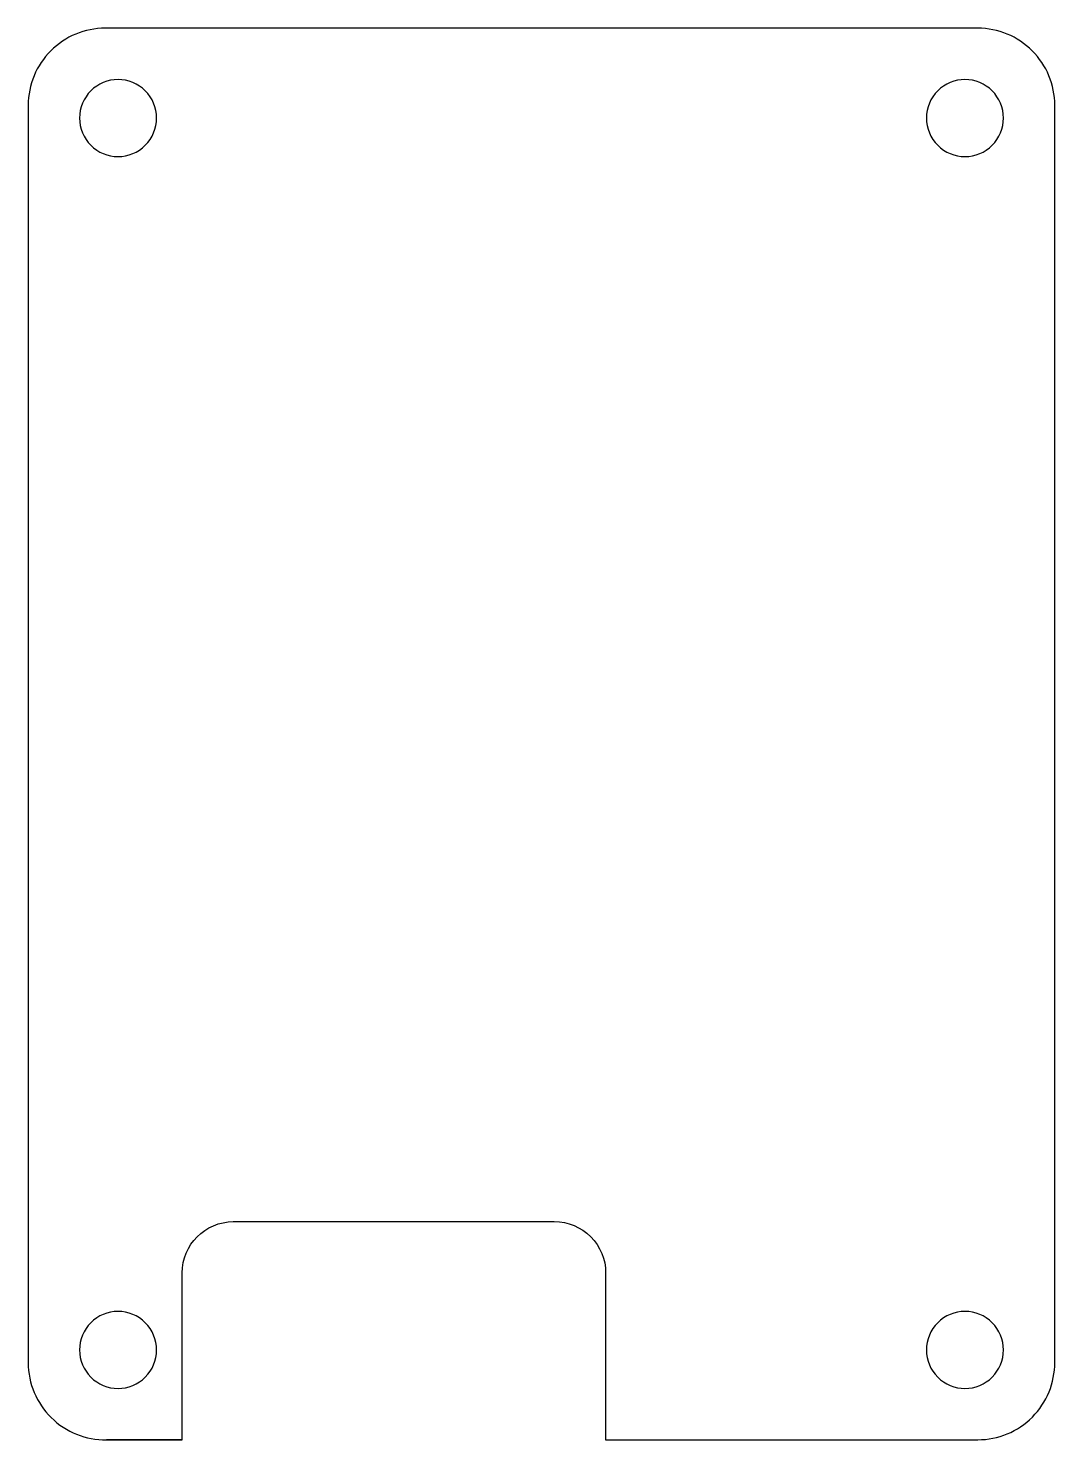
# Model space of a CAD drawing. Extents: x 0 to 40, y 0 to 55.
import ezdxf

# ---------------------------------------------------------------- set-up
doc = ezdxf.new("R2010")
doc.units = 0
doc.layers.add('LAYER_1', color=7, linetype='CONTINUOUS')

msp = doc.modelspace()

# ---------------------------------------------------------------- linework, layer by layer
at = {"layer": 'LAYER_1'}
for points in [[(40, 3.013), (40, 52, 0.414214), (37, 55), (3, 55, 0.414214), (0, 52), (0, 3)], [(0, 8.5), (0, 3, 0.418695), (3.046, 0), (6, 0), (6, 6.5, -0.412971), (7.992, 8.5), (20.5, 8.5, -0.414888), (22.5, 6.495), (22.5, 0), (37, 0, 0.415468), (40, 3.013), (40, 8.5)]]:
    msp.add_lwpolyline(points, format="xyb", dxfattribs=at)
for points in [[(3.5, 53, 0.414214), (2, 51.5, 0.414214), (3.5, 50, 0.414214), (5, 51.5, 0.414214)], [(36.5, 53, 0.414214), (35, 51.5, 0.414214), (36.5, 50, 0.414214), (38, 51.5, 0.414214)], [(3.5, 5, 0.414214), (2, 3.5, 0.414214), (3.5, 2, 0.414214), (5, 3.5, 0.414214)], [(36.5, 5, 0.414214), (35, 3.5, 0.414214), (36.5, 2, 0.414214), (38, 3.5, 0.414214)]]:
    msp.add_lwpolyline(points, format="xyb", close=True, dxfattribs=at)
for points in [[(6, 0), (3.046, 0)], [(22.5, 0), (37, 0)]]:
    msp.add_lwpolyline(points, dxfattribs=at)

doc.saveas('drawing.dxf')
